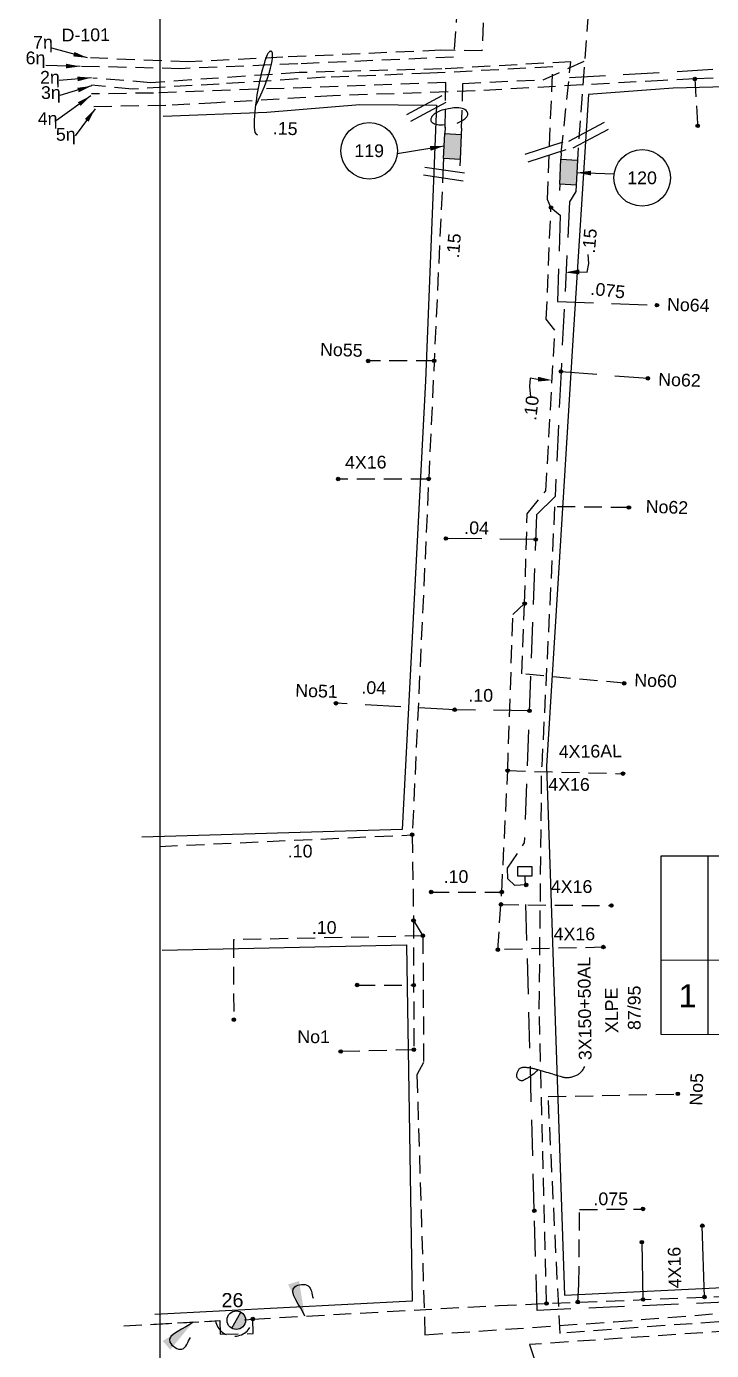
# Model space of a CAD drawing. Header units: millimetres. Extents: x 738 to 2138, y 37 to 533.
# Drawn here: x 737.7 to 786.2, y 123.2 to 216.9 of the extents above; entities that cross this region are included whole.
import ezdxf

# ---------------------------------------------------------------- set-up
doc = ezdxf.new("R2010")
doc.units = ezdxf.units.MM
doc.linetypes.add('DASHED', pattern=[19.05, 12.7, -6.35])
for name, color, linetype in [('Link Box 4 Διευθύνσεων', 7, 'Continuous'), ('Pillar OTE', 7, 'Continuous'), ('Άγνωστα', 7, 'Continuous'), ('Γέφυρες Εναέριου Δικτύου', 7, 'Continuous'), ('Εναέρια παροχή ΧΤ 4x16', 7, 'Continuous'), ('Επιγραφές - Σχήματα', 7, 'Continuous'), ('Επιτοίχιο Κουτί', 7, 'Continuous'), ('Καλώδια ΧΤ   3x150+50AL', 7, 'DASHED'), ('Καλώδια ΧΤ   3x150+50AL XLPE', 7, 'DASHED'), ('Καλώδια ΧΤ   3x150+50CU', 7, 'DASHED'), ('Καλώδια ΧΤ   3x150+70 AL', 7, 'DASHED'), ('Καλώδια ΧΤ   3x150AL+50CU', 7, 'DASHED'), ('Στύλος ΦΜ', 7, 'Continuous'), ('Στύλος ΦΜ @ 1', 7, 'Continuous'), ('Συνδέσεις', 7, 'Continuous'), ('Τομή', 7, 'Continuous'), ('Υπόβαθρο ΔΕΗ', 7, 'Continuous'), ('Υπόγεια Καλώδια Δικτύου ΧΤ   .04', 7, 'DASHED'), ('Υπόγεια Καλώδια Δικτύου ΧΤ   .075', 7, 'DASHED'), ('Υπόγεια Καλώδια Δικτύου ΧΤ   .10', 7, 'DASHED'), ('Υπόγεια Καλώδια Δικτύου ΧΤ   .15', 7, 'DASHED'), ('Υπόγεια καλώδια Παροχών ΧΤ   .10', 7, 'DASHED'), ('Υπόγεια καλώδια Παροχών ΧΤ   4x16AL', 7, 'DASHED')]:
    doc.layers.add(name, color=color, linetype=linetype)
doc.styles.add('arial', font='arial.ttf')
doc.styles.get("Standard").update_dxf_attribs({"font": 'arial.ttf'})
doc.linetypes.add('SYN_LINE', pattern='A,0.5,-0.0001,["/\\/\\/\\/",Standard,S=0.1,R=0,X=0,Y=-0.05],-0.25', length=0.7501)
doc.dimstyles.new('ISO-25', dxfattribs={"dimtxt": 2.5, "dimasz": 2.5, "dimexe": 1.25, "dimexo": 0.625, "dimtad": 1, "dimtxsty": 'Standard', "dimcen": 2.5, "dimadec": 0, "dimazin": 0, "dimtfac": 1, "dimtmove": 0, "dimatfit": 3, "dimfxl": 1, "dimarcsym": 0})

# ---------------------------------------------------------------- blocks, each defined once
blk = doc.blocks.new('LINK BOX 4 ΑΝΑΧΩΡΗΣΕΩΝ')
at = {"layer": 'Link Box 4 Διευθύνσεων', "ltscale": 40}
blk.add_hatch(color=256, dxfattribs=at).paths.add_polyline_path([(-3.54, 0), (-3.54, -4.67), (3.54, -4.67), (3.54, 0)])
for p, q in [((-3.54, 0), (-5.33, 0)), ((5.33, 0), (3.54, 0)), ((-3.54, -4.67), (-5.33, -4.67)), ((5.33, -4.67), (3.54, -4.67))]:
    blk.add_line(p, q, dxfattribs=at)
blk.add_lwpolyline([(-3.54, -4.67), (-3.54, 0), (3.54, 0), (3.54, -4.67)], close=True, dxfattribs=at)
blk = doc.blocks.new('_ΣΥΝΔΕΣΗ')
at = {"layer": 'Συνδέσεις', "linetype": 'SYN_LINE', "ltscale": 40}
blk.add_hatch(color=256, dxfattribs=at).paths.add_polyline_path([(-116.75, 2339.64, 1), (-117.75, 2339.64, 1)])
at = {"layer": 'Συνδέσεις'}
blk.add_circle((-117.25, 2339.64), 0.5, dxfattribs=at)
blk = doc.blocks.new('ΤΟΜΗ')
at = {"layer": 'Τομή', "ltscale": 40}
for p, q in [((-5.68, 0), (5.68, 0)), ((5.68, -2.33), (-5.68, -2.33))]:
    blk.add_line(p, q, dxfattribs=at)
blk = doc.blocks.new('ΥΠΑΡΧΩΝ ΤΣΙΜΕΝΤΕΝΙΟΣ ΣΤΥΛΟΣ')
at = {"layer": 'Στύλος ΦΜ'}
blk.add_hatch(color=7, dxfattribs=at).paths.add_polyline_path([(-1.29, -2.28, 0.574793), (2.62, 0, 0.268822), (1.3, 2.27)])
blk.add_line((-1.29, -2.28), (1.3, 2.27), dxfattribs=at)
blk.add_circle((0, 0), 2.62, dxfattribs=at)
at = {"layer": 'Στύλος ΦΜ', "flags": 4}
for tag, p in [('ΑΡΙΘΜΟΣ', (-4.68, 8.05)), ('ΤΥΠΟΣ', (-4.91, 3.03))]:
    blk.add_attdef(tag, p, '', height=4, dxfattribs=at)
blk = doc.blocks.new('ΕΠΙΤΟΙΧΙΟ ΚΟΥΤΙ')
at = {"layer": 'Επιτοίχιο Κουτί', "ltscale": 40}
blk.add_lwpolyline([(-2.06, 1.35), (1.86, 1.35), (1.86, -1.39), (-2.06, -1.39)], close=True, dxfattribs=at)

msp = doc.modelspace()

# ---------------------------------------------------------------- linework, layer by layer
at = {"layer": 'Pillar OTE', "ltscale": 40}
for points in [[(782.61, 145.593), (782.611, 158.233), (826.273, 158.23), (826.273, 145.55), (782.61, 145.594)], [(785.938, 145.59), (785.938, 158.233)], [(782.61, 150.875), (826.273, 150.833)]]:
    msp.add_lwpolyline(points, dxfattribs=at)
at = {"layer": 'Άγνωστα', "color": 133, "linetype": 'DASHED', "ltscale": 0.1}
msp.add_lwpolyline([(768.503, 209.74), (768.596, 212.905), (774.282, 213.169), (777.197, 214.475)], dxfattribs=at)
at = {"layer": 'Άγνωστα', "color": 2, "linetype": 'DASHED', "ltscale": 0.1}
msp.add_lwpolyline([(785, 213.217), (785.208, 209.904)], dxfattribs=at)
at = {"layer": 'Άγνωστα', "color": 30, "linetype": 'DASHED', "ltscale": 0.1}
msp.add_lwpolyline([(766.567, 193.267), (761.893, 193.262)], dxfattribs=at)
at = {"layer": 'Γέφυρες Εναέριου Δικτύου'}
msp.add_lwpolyline([(768.187, 210.083), (768.516, 210.247), (768.743, 210.4), (768.882, 210.543), (768.946, 210.672), (768.951, 210.789), (768.908, 210.891), (768.834, 210.977), (768.74, 211.048), (768.639, 211.101), (768.534, 211.14), (768.425, 211.164), (768.313, 211.177), (768.197, 211.181), (768.078, 211.176), (767.956, 211.165), (767.833, 211.151), (767.708, 211.133), (767.582, 211.114), (767.457, 211.091), (767.334, 211.065), (767.214, 211.036), (767.1, 211.003), (766.991, 210.967), (766.889, 210.926), (766.796, 210.88), (766.711, 210.832), (766.634, 210.78), (766.566, 210.726), (766.506, 210.67), (766.454, 210.614), (766.41, 210.558), (766.375, 210.503), (766.347, 210.449), (766.328, 210.397), (766.319, 210.347), (766.32, 210.299), (766.333, 210.252), (766.358, 210.207), (766.396, 210.164), (766.448, 210.123), (766.515, 210.084), (766.595, 210.049), (766.688, 210.019), (766.791, 209.995), (766.905, 209.979), (767.028, 209.973), (767.159, 209.979), (767.296, 209.997)], dxfattribs=at)
at = {"layer": 'Εναέρια παροχή ΧΤ 4x16', "color": 173, "linetype": 'DASHED', "ltscale": 0.1}
for points in [[(771.766, 164.267), (779.921, 164.045)], [(771.283, 154.786), (779.097, 154.713)]]:
    msp.add_lwpolyline(points, dxfattribs=at)
at = {"layer": 'Εναέρια παροχή ΧΤ 4x16', "color": 27, "ltscale": 0.1}
for points in [[(785.686, 127.002), (785.528, 132.05)], [(781.252, 130.887), (781.335, 126.827)]]:
    msp.add_lwpolyline(points, dxfattribs=at)
at = {"layer": 'Επιγραφές - Σχήματα'}
msp.add_lwpolyline([(747.163, 52.801), (1697.685, 43.148), (1697.685, 519.665), (747.163, 519.665)], close=True, dxfattribs=at)
for points in [[(753.981, 211.387), (754.306, 212.086), (754.561, 212.686), (754.756, 213.195), (754.899, 213.623), (754.998, 213.979), (755.062, 214.27), (755.1, 214.505), (755.119, 214.695), (755.126, 214.845), (755.125, 214.962), (755.117, 215.049), (755.101, 215.11), (755.08, 215.15), (755.054, 215.172), (755.026, 215.18), (754.994, 215.179), (754.961, 215.17), (754.927, 215.153), (754.89, 215.124), (754.851, 215.078), (754.808, 215.014), (754.762, 214.927), (754.711, 214.813), (754.656, 214.671), (754.595, 214.497), (754.531, 214.295), (754.465, 214.072), (754.398, 213.832), (754.332, 213.581), (754.268, 213.324), (754.208, 213.067), (754.153, 212.814), (754.105, 212.571), (754.063, 212.335), (754.026, 212.102), (753.992, 211.871), (753.963, 211.637), (753.935, 211.397), (753.908, 211.148), (753.882, 210.887), (753.856, 210.613), (753.835, 210.336), (753.823, 210.067), (753.824, 209.819), (753.845, 209.603), (753.889, 209.432), (753.962, 209.318), (754.069, 209.272)], [(776.841, 199.575), (777.384, 199.556), (777.498, 200.169), (777.466, 200.801)], [(773.894, 191.958), (773.355, 192.032), (773.305, 191.453), (773.387, 190.731)], [(773.895, 143.11), (773.798, 142.995), (773.693, 142.889), (773.583, 142.793), (773.471, 142.706), (773.36, 142.628), (773.255, 142.56), (773.157, 142.5), (773.071, 142.449), (772.998, 142.407), (772.938, 142.373), (772.888, 142.347), (772.846, 142.328), (772.81, 142.316), (772.777, 142.31), (772.746, 142.31), (772.714, 142.316), (772.68, 142.327), (772.644, 142.342), (772.607, 142.361), (772.57, 142.384), (772.535, 142.41), (772.503, 142.439), (772.474, 142.471), (772.45, 142.504), (772.432, 142.539), (772.419, 142.576), (772.411, 142.614), (772.408, 142.653), (772.409, 142.695), (772.413, 142.738), (772.421, 142.783), (772.431, 142.831), (772.444, 142.88), (772.46, 142.93), (772.478, 142.98), (772.499, 143.029), (772.523, 143.075), (772.55, 143.119), (772.58, 143.158), (772.614, 143.192), (772.651, 143.219), (772.691, 143.24), (772.735, 143.257), (772.782, 143.268), (772.833, 143.275), (772.887, 143.278), (772.943, 143.279), (773.003, 143.276), (773.066, 143.272), (773.13, 143.265), (773.196, 143.258), (773.263, 143.248), (773.329, 143.238), (773.393, 143.227), (773.456, 143.216), (773.515, 143.204), (773.572, 143.192), (773.627, 143.18), (773.683, 143.166), (773.744, 143.15), (773.812, 143.131), (773.889, 143.11), (773.979, 143.084), (774.084, 143.053), (774.205, 143.018), (774.34, 142.979), (774.483, 142.936), (774.632, 142.892), (774.781, 142.848), (774.926, 142.804), (775.062, 142.762), (775.187, 142.724), (775.295, 142.69), (775.39, 142.66), (775.472, 142.633), (775.545, 142.611), (775.611, 142.593), (775.672, 142.578), (775.731, 142.566), (775.79, 142.558), (775.851, 142.552), (775.915, 142.549), (775.98, 142.55), (776.047, 142.553), (776.114, 142.559), (776.182, 142.568), (776.25, 142.58), (776.318, 142.595), (776.384, 142.613), (776.45, 142.634), (776.514, 142.657), (776.576, 142.683), (776.637, 142.71), (776.695, 142.74), (776.75, 142.771), (776.803, 142.804), (776.853, 142.839), (776.901, 142.877), (776.948, 142.921), (776.996, 142.974), (777.045, 143.038), (777.097, 143.114), (777.152, 143.207), (777.213, 143.317)]]:
    msp.add_lwpolyline(points, dxfattribs=at)
for centre in [(761.968, 208.132), (781.271, 206.216)]:
    msp.add_circle(centre, 2, dxfattribs=at)
for points in [[(776.832, 199.394), (775.827, 199.526), (776.821, 199.728)], [(773.921, 192.137), (774.907, 191.902), (773.898, 191.804)]]:
    msp.add_solid(points, dxfattribs=at)
at = {"layer": 'Καλώδια ΧΤ   3x150+50AL', "color": 27, "linetype": 'DASHED', "ltscale": 0.1}
msp.add_lwpolyline([(744.607, 124.974), (751.402, 125.341), (751.437, 124.389), (753.766, 124.425), (753.73, 125.447)], dxfattribs=at)
at = {"layer": 'Καλώδια ΧΤ   3x150+50AL XLPE', "color": 27, "ltscale": 0.1}
for points in [[(775.55, 207.98), (776.228, 214.432), (767.096, 213.933), (757.019, 213.672), (746.518, 212.954), (742.411, 213.279)], [(780.34, 182.886), (775.084, 182.943), (774.175, 164.591)], [(774.506, 126.553), (773.995, 147.391), (774.175, 164.591)]]:
    msp.add_lwpolyline(points, dxfattribs=at)
at = {"layer": 'Καλώδια ΧΤ   3x150+50CU', "color": 27, "linetype": 'DASHED', "ltscale": 0.2}
msp.add_lwpolyline([(776.137, 213.311), (786.99, 213.947), (793.769, 214.153), (796.8, 214.306), (796.851, 214.921), (797.788, 215.129), (798.855, 214.583), (798.855, 214.583), (823.585, 215.459), (823.585, 215.459), (829.82, 215.664), (830.171, 216.249), (830.824, 216.45), (831.694, 216.366), (832.301, 215.792), (843.969, 216.22)], dxfattribs=at)
at = {"layer": 'Καλώδια ΧΤ   3x150+50CU', "color": 62, "ltscale": 0.2}
for points in [[(776.588, 205.263), (776.135, 204.53), (775.536, 192.513), (775.12, 183.664), (773.811, 182.378), (772.937, 159.129)], [(775.536, 192.513), (781.678, 192.035)], [(773.747, 180.625), (767.399, 180.7)], [(768.018, 168.58), (759.623, 169.031)], [(773.302, 168.498), (768.018, 168.58)], [(773.646, 133.203), (772.998, 156.807)], [(802.736, 129.978), (802.874, 127.352), (773.842, 126.067), (773.649, 133.117)]]:
    msp.add_lwpolyline(points, dxfattribs=at)
at = {"layer": 'Καλώδια ΧΤ   3x150+50CU', "color": 173, "ltscale": 0.2}
msp.add_lwpolyline([(774.825, 204.125), (775.467, 203.579), (775.293, 197.471), (782.323, 197.207)], dxfattribs=at)
at = {"layer": 'Καλώδια ΧΤ   3x150+50CU', "color": 62, "ltscale": 0.1}
msp.add_lwpolyline([(773.069, 156.177), (772.275, 156.135), (771.764, 156.618), (771.749, 157.356), (772.937, 159.129), (772.937, 159.129)], dxfattribs=at)
at = {"layer": 'Καλώδια ΧΤ   3x150+70 AL', "color": 30, "ltscale": 0.1}
msp.add_lwpolyline([(765.105, 153.65), (765.762, 152.571), (765.818, 143.623), (765.342, 142.739), (765.913, 124.336), (779.296, 125.262), (796.963, 126.664), (803.344, 126.822), (803.178, 130.001)], dxfattribs=at)
at = {"layer": 'Καλώδια ΧΤ   3x150+70 AL', "color": 2, "ltscale": 0.1}
msp.add_lwpolyline([(805.158, 126.285), (805.158, 126.285), (792.404, 125.689), (775.466, 124.437), (774.627, 141.195), (783.796, 141.385)], dxfattribs=at)
at = {"layer": 'Καλώδια ΧΤ   3x150+70 AL', "color": 27, "ltscale": 0.1}
msp.add_lwpolyline([(753.148, 125.411), (753.73, 125.447), (771.119, 126.417), (790.769, 127.207), (802.456, 127.745), (802.34, 129.957)], dxfattribs=at)
at = {"layer": 'Καλώδια ΧΤ   3x150AL+50CU', "color": 27, "linetype": 'DASHED', "ltscale": 0.1}
msp.add_lwpolyline([(746.742, 125.092), (751.096, 125.322, 0.87077), (753.73, 125.447)], format="xyb", dxfattribs=at)
at = {"layer": 'Υπόβαθρο ΔΕΗ'}
for points in [[(840.39, 164.591), (841.171, 178.447), (836.066, 178.606), (836.614, 194.834), (837.352, 214.679), (827.117, 214.225), (813.577, 213.671), (803.75, 213.116), (797.997, 213.027), (792.834, 212.802), (783.472, 212.579), (777.475, 212.113), (776.383, 194.726), (775.431, 179.399), (774.514, 164.591)], [(747.399, 210.596), (754.736, 210.869), (761.298, 211.415), (766.722, 211.37), (765.948, 191.857), (764.307, 160.11), (745.896, 159.564)], [(747.335, 151.556), (764.617, 151.944), (764.996, 126.73), (746.802, 125.769)]]:
    msp.add_lwpolyline(points, dxfattribs=at)
at = {"layer": 'Υπόβαθρο ΔΕΗ', "ltscale": 0.1}
msp.add_lwpolyline([(774.514, 164.591), (775.776, 127.15), (814.26, 129.002), (838.561, 130.126), (840.389, 164.585)], dxfattribs=at)
at = {"layer": 'Υπόγεια Καλώδια Δικτύου ΧΤ   .075', "color": 27, "ltscale": 0.1}
msp.add_lwpolyline([(776.719, 126.642), (776.798, 127.921), (776.849, 133.212), (781.328, 133.238)], dxfattribs=at)
at = {"layer": 'Υπόγεια Καλώδια Δικτύου ΧΤ   .10', "color": 2, "ltscale": 0.1}
msp.add_lwpolyline([(843.658, 210.799), (843.689, 209.827), (845.526, 209.827), (845.619, 215.458), (836.185, 215.24), (824.962, 214.803), (813.18, 214.46), (801.026, 213.774), (792.018, 213.525), (785, 213.217)], dxfattribs=at)
at = {"layer": 'Υπόγεια Καλώδια Δικτύου ΧΤ   .10', "color": 173, "ltscale": 0.1}
for points in [[(780.009, 170.45), (772.76, 171.112), (772.964, 176.089), (773.147, 182.45), (774.468, 184.075), (775.105, 195.449), (774.495, 196.211), (774.825, 204.125)], [(771.766, 164.267), (772.135, 175.307), (772.964, 176.089)], [(771.342, 155.664), (771.766, 164.267)], [(778.531, 151.768), (771.069, 151.588), (771.351, 155.798)]]:
    msp.add_lwpolyline(points, dxfattribs=at)
at = {"layer": 'Υπόγεια Καλώδια Δικτύου ΧΤ   .10', "color": 30, "ltscale": 0.1}
for points in [[(747.14, 158.907), (765.01, 159.721)], [(765.762, 152.571), (752.359, 152.297), (752.387, 146.626)]]:
    msp.add_lwpolyline(points, dxfattribs=at)
at = {"layer": 'Υπόγεια Καλώδια Δικτύου ΧΤ   .15', "color": 6, "ltscale": 0.1}
msp.add_lwpolyline([(769.775, 251.162), (771.158, 250.598), (771.466, 249.537), (769.945, 215.206), (767.028, 215.251), (755.87, 214.757), (749.197, 214.432), (742.263, 214.704)], dxfattribs=at)
at = {"layer": 'Υπόγεια Καλώδια Δικτύου ΧΤ   .15', "color": 62, "ltscale": 0.1}
for points in [[(769.274, 224.536), (769.133, 221.214), (765.877, 221.085), (765.277, 220.846), (765.373, 220.486), (766.406, 220.294), (768.326, 220.39), (767.942, 214.767), (756.917, 214.285), (748.601, 213.947), (741.583, 214.113)], [(801.466, 126.113), (801.154, 125.522), (789.369, 124.75), (773.305, 123.65), (775.148, 118.109)]]:
    msp.add_lwpolyline(points, dxfattribs=at)
at = {"layer": 'Υπόγεια Καλώδια Δικτύου ΧΤ   .15', "color": 133, "ltscale": 0.1}
for points in [[(776.683, 223.081), (776.559, 220.796), (777.612, 219.744), (776.716, 207.924)], [(767.338, 209.795), (767.385, 212.961), (746.703, 212.225), (742.326, 212.155)]]:
    msp.add_lwpolyline(points, dxfattribs=at)
at = {"layer": 'Υπόγεια Καλώδια Δικτύου ΧΤ   .15', "color": 173, "ltscale": 0.1}
msp.add_lwpolyline([(774.825, 204.125), (774.571, 204.684), (774.952, 214.071), (766.248, 213.619), (758.847, 213.34), (751.345, 212.858), (745.215, 212.502), (742.318, 212.782)], dxfattribs=at)
at = {"layer": 'Υπόγεια Καλώδια Δικτύου ΧΤ   .15', "color": 2, "ltscale": 0.1}
msp.add_lwpolyline([(785.001, 213.217), (782.762, 213.118), (769.456, 212.371), (759.391, 212.028), (751.191, 211.529), (747.579, 211.343), (742.255, 211.25)], dxfattribs=at)
at = {"layer": 'Υπόγεια Καλώδια Δικτύου ΧΤ   .15', "color": 30, "ltscale": 0.1}
for points in [[(767.211, 207.134), (765.01, 159.721)], [(765.01, 159.721), (765.01, 159.721), (765.105, 153.65)], [(765.105, 153.65), (765.12, 144.511)], [(761.112, 149.08), (765.113, 149.073)], [(765.12, 144.511), (759.951, 144.381)]]:
    msp.add_lwpolyline(points, dxfattribs=at)
at = {"layer": 'Υπόγεια καλώδια Παροχών ΧΤ   .10', "color": 173, "ltscale": 0.1}
msp.add_lwpolyline([(766.346, 155.668), (771.342, 155.664)], dxfattribs=at)
at = {"layer": 'Υπόγεια καλώδια Παροχών ΧΤ   4x16AL', "color": 30, "ltscale": 0.1}
msp.add_lwpolyline([(766.179, 184.907), (759.777, 184.906)], dxfattribs=at)

# ---------------------------------------------------------------- block references
at = {"layer": 'Link Box 4 Διευθύνσεων'}
for p, xscale, yscale, zscale, rotation in [((767.274, 208.465), 0.2499999999999804, 0.2499999999999804, 0.2499999999999804, 87.26851001679255), ((775.486, 206.649), 0.2500000000000455, 0.2500000000000455, 0.2500000000000455, 87.2475091968145)]:
    msp.add_blockref('LINK BOX 4 ΑΝΑΧΩΡΗΣΕΩΝ', p, dxfattribs=dict(at, xscale=xscale, yscale=yscale, zscale=zscale, rotation=rotation))
at = {"layer": 'Επιτοίχιο Κουτί', "xscale": 0.25, "yscale": 0.25, "zscale": 0.25}
msp.add_blockref('ΕΠΙΤΟΙΧΙΟ ΚΟΥΤΙ', (773.006, 157.154), dxfattribs=at)
at = {"layer": 'Στύλος ΦΜ @ 1', "ltscale": 40}
ref = msp.add_blockref('ΥΠΑΡΧΩΝ ΤΣΙΜΕΝΤΕΝΙΟΣ ΣΤΥΛΟΣ', (752.566, 125.376), dxfattribs=dict(at, xscale=0.25, yscale=0.25, zscale=0.25))
ref.add_attrib('ΤΥΠΟΣ', '26', (751.521, 126.295), dxfattribs={"layer": 'Στύλος ΦΜ', "height": 1, "flags": 4})
at = {"layer": 'Συνδέσεις', "xscale": 0.25, "yscale": 0.25, "zscale": 0.25}
for p in [(814.313, -371.692), (814.52, -375.005), (804.137, -380.784), (811.634, -387.702), (791.205, -391.647), (795.879, -391.639), (804.848, -392.396), (810.989, -392.874), (789.089, -400.003), (795.49, -400.002), (809.652, -402.023), (796.711, -404.209), (803.058, -404.284), (802.275, -408.82), (809.32, -414.459), (788.935, -415.877), (797.33, -416.329), (802.614, -416.411), (801.077, -420.642), (809.235, -420.852), (794.324, -425.176), (795.661, -429.229), (800.657, -429.233), (802.381, -428.73), (800.598, -430.111), (808.412, -430.184), (794.42, -431.247), (795.077, -432.326), (807.845, -433.129), (800.382, -433.318), (790.427, -435.818), (794.428, -435.825), (781.702, -438.271), (789.265, -440.517), (794.434, -440.386), (813.111, -443.513), (802.96, -451.791), (810.643, -451.66), (814.843, -452.848), (810.567, -454.01), (803.817, -458.356), (806.034, -458.255), (810.649, -458.07), (815.001, -457.895), (783.045, -459.451)]:
    msp.add_blockref('_ΣΥΝΔΕΣΗ', p, dxfattribs=at)
at = {"layer": 'Τομή'}
for p, xscale, yscale, zscale, rotation in [((765.873, 211.384), 0.2499999999999941, 0.2499999999999941, 0.2499999999999941, 28.33210980523828), ((777.352, 209.491), 0.2499999999999833, 0.2499999999999833, 0.2499999999999833, 28.01140738417143), ((774.349, 208.325), 0.2499999999999967, 0.2499999999999967, 0.2499999999999967, 17.95345529774551), ((767.297, 206.776), 0.2500000000000007, 0.2500000000000007, 0.2500000000000007, 351.5263332700491)]:
    msp.add_blockref('ΤΟΜΗ', p, dxfattribs=dict(at, xscale=xscale, yscale=yscale, zscale=zscale, rotation=rotation))

# ---------------------------------------------------------------- texts
at = {"ltscale": 30, "insert": (783.856, 149.154), "char_height": 1.634, "width": 11.25729, "attachment_point": 1}
msp.add_mtext('1', dxfattribs=at)
at = {"layer": 'Εναέρια παροχή ΧΤ 4x16', "char_height": 0.9, "width": 84.18588, "attachment_point": 1}
for insert in [(774.635, 163.739), (774.817, 156.513), (775.014, 153.158)]:
    msp.add_mtext('4X16', dxfattribs=dict(at, insert=insert))
at = {"layer": 'Εναέρια παροχή ΧΤ 4x16', "insert": (783.152, 127.619), "char_height": 0.9, "width": 84.18588, "attachment_point": 1, "rotation": 91.34908, "style": 'arial'}
msp.add_mtext('4X16', dxfattribs=at)
at = {"layer": 'Επιγραφές - Σχήματα'}
for s, rotation, p in [('87/95', 90, (781.167, 145.91)), ('No5', 88.05689, (785.526, 140.546))]:
    msp.add_text(s, height=0.9, rotation=rotation, dxfattribs=at).set_placement(p)
msp.add_text('No1', height=0.9, dxfattribs=at).set_placement((756.885, 144.984))
at = {"layer": 'Επιγραφές - Σχήματα', "ltscale": 40, "char_height": 0.9, "width": 47.0228, "attachment_point": 1, "style": 'arial'}
for s, insert, rotation in [('D-101', (740.204, 216.774), 0.51592), ('7η', (738.191, 216.264), 0.51592), ('6η', (737.66, 215.155), 0.51592), ('2η', (738.682, 213.785), 0.51592), ('3η', (738.748, 212.703), 0.51592), ('4η', (738.519, 210.863), 0.51592), ('5η', (739.801, 209.745), 0.51592), ('{\\C7;No64}', (783.054, 197.725), 358.19206), ('{\\C7;No55}', (758.511, 194.543), 358.19206), ('{\\C7;No62}', (782.43, 192.419), 358.19206), ('{\\C7;No62}', (781.543, 183.417), 358.19206), ('{\\C7;No60}', (780.738, 171.133), 358.19206), ('{\\C7;No51}', (756.756, 170.405), 358.19206)]:
    msp.add_mtext(s, dxfattribs=dict(at, insert=insert, rotation=rotation))
at = {"layer": 'Επιγραφές - Σχήματα', "char_height": 0.9, "width": 2.46324, "attachment_point": 5, "style": 'arial'}
for s, insert in [('119', (761.968, 208.132)), ('120', (781.271, 206.216))]:
    msp.add_mtext(s, dxfattribs=dict(at, insert=insert))
at = {"layer": 'Καλώδια ΧΤ   3x150+50AL XLPE', "char_height": 0.9, "width": 84.18588, "attachment_point": 1, "rotation": 90.75442, "style": 'arial'}
for s, insert in [('3X150+50AL', (776.8, 143.774)), ('XLPE', (778.683, 145.691))]:
    msp.add_mtext(s, dxfattribs=dict(at, insert=insert))
at = {"layer": 'Υπόγεια Καλώδια Δικτύου ΧΤ   .04', "ltscale": 40, "char_height": 0.9, "width": 47.0228, "attachment_point": 1, "rotation": 358.19206, "style": 'arial'}
for insert in [(768.71, 181.928), (761.433, 170.613)]:
    msp.add_mtext('{\\C7;.04}', dxfattribs=dict(at, insert=insert))
at = {"layer": 'Υπόγεια Καλώδια Δικτύου ΧΤ   .075', "insert": (777.685, 198.843), "char_height": 0.9, "width": 84.18588, "attachment_point": 1, "rotation": 353.64003, "style": 'arial'}
msp.add_mtext('.075', dxfattribs=at)
at = {"layer": 'Υπόγεια Καλώδια Δικτύου ΧΤ   .075', "insert": (777.831, 134.413), "char_height": 0.9, "width": 84.18588, "attachment_point": 1, "style": 'arial'}
msp.add_mtext('.075', dxfattribs=at)
at = {"layer": 'Υπόγεια Καλώδια Δικτύου ΧΤ   .10', "insert": (772.885, 189.119), "char_height": 0.9, "width": 84.18588, "attachment_point": 1, "rotation": 83.41258, "style": 'arial'}
msp.add_mtext('.10', dxfattribs=at)
at = {"layer": 'Υπόγεια Καλώδια Δικτύου ΧΤ   .10', "char_height": 0.9, "width": 84.18588, "attachment_point": 1, "style": 'arial'}
for insert in [(768.987, 170.046), (756.212, 159.021), (757.912, 153.617)]:
    msp.add_mtext('.10', dxfattribs=dict(at, insert=insert))
at = {"layer": 'Υπόγεια Καλώδια Δικτύου ΧΤ   .15', "char_height": 0.9, "width": 84.18588, "attachment_point": 1, "style": 'arial'}
for insert, rotation in [((755.174, 210.201), 357.83409), ((767.418, 200.59), 84.96925)]:
    msp.add_mtext('.15', dxfattribs=dict(at, insert=insert, rotation=rotation))
at = {"layer": 'Υπόγεια Καλώδια Δικτύου ΧΤ   .15', "ltscale": 0.1, "insert": (777.033, 200.934), "char_height": 0.9, "width": 84.18588, "attachment_point": 1, "rotation": 84.96925, "style": 'arial'}
msp.add_mtext('.15', dxfattribs=at)
at = {"layer": 'Υπόγεια καλώδια Παροχών ΧΤ   .10', "insert": (767.236, 157.221), "char_height": 0.9, "width": 84.18588, "attachment_point": 1, "style": 'arial'}
msp.add_mtext('.10', dxfattribs=at)
at = {"layer": 'Υπόγεια καλώδια Παροχών ΧΤ   4x16AL', "char_height": 0.9, "width": 84.18588, "attachment_point": 1, "rotation": 0.75391, "style": 'arial'}
for s, insert in [('4X16', (760.251, 186.521)), ('4X16AL', (775.369, 166.061))]:
    msp.add_mtext(s, dxfattribs=dict(at, insert=insert))

# ---------------------------------------------------------------- leaders
at = {"layer": 'Επιγραφές - Σχήματα', "ltscale": 40}
for points in [[(742.041, 214.716), (739.52, 215.392)], [(741.517, 214.109), (739.087, 214.166)], [(742.33, 213.31), (740.046, 213.11)], [(742.33, 212.724), (740.074, 212.041)], [(742.272, 212.024), (739.854, 210.287)], [(742.581, 211.098), (741.181, 209.191)]]:
    msp.add_leader(points, dimstyle='ISO-25', override={"dimasz": 1, "dimtad": 0}, dxfattribs=at)
at = {"layer": 'Επιγραφές - Σχήματα'}
for points in [[(767.274, 208.465), (763.957, 207.926)], [(776.652, 206.593), (779.292, 206.5)]]:
    msp.add_leader(points, dimstyle='ISO-25', override={"dimasz": 1, "dimtad": 0}, dxfattribs=at)
at = {"layer": 'Επιγραφές - Σχήματα', "path_type": 1}
for points in [[(757.411, 125.652), (756.71, 127.745), (757.651, 127.81), (758.008, 126.935)], [(749.512, 125.239), (747.873, 123.811), (748.72, 123.324), (749.336, 124.144)]]:
    msp.add_leader(points, dimstyle='ISO-25', override={"dimgap": 0.625, "dimtad": 0}, dxfattribs=at)

doc.saveas('drawing.dxf')
